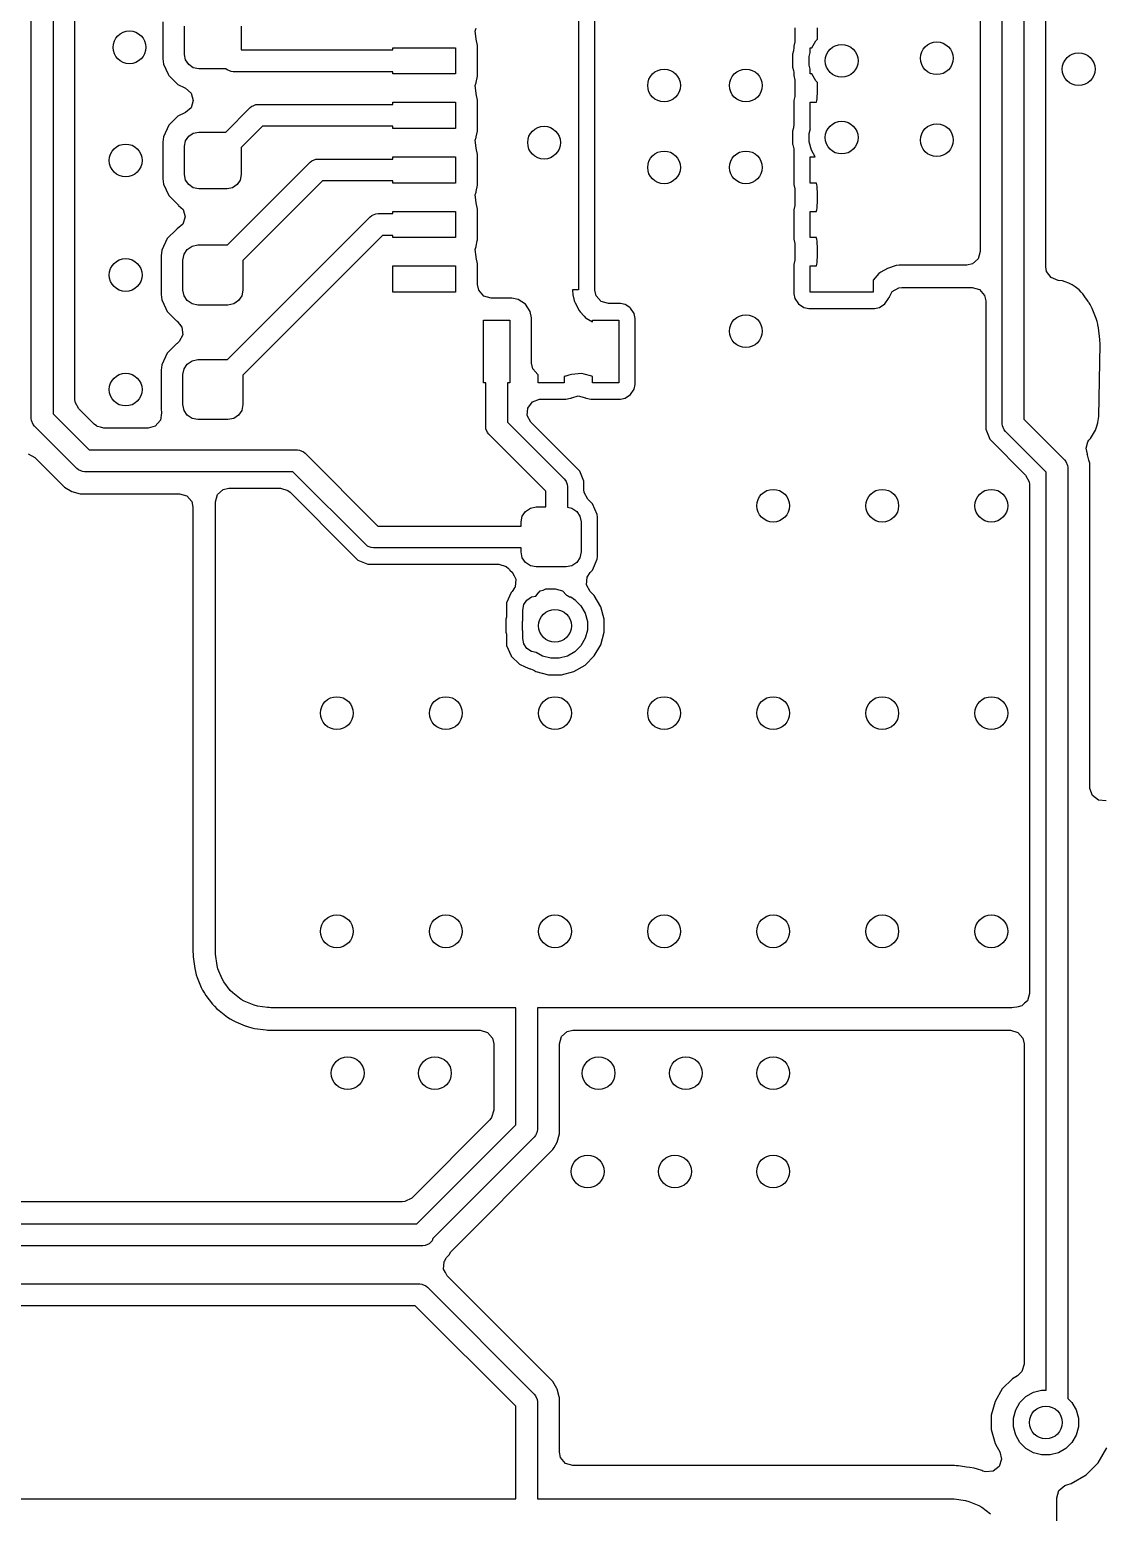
# Model space of a CAD drawing. Extents: x 2.65 to 6.49, y -4.64 to -1.62.
# Drawn here: x 3.196 to 3.583, y -3.3 to -2.765 of the extents above; entities that cross this region are included whole.
import ezdxf

# ---------------------------------------------------------------- set-up
doc = ezdxf.new("R2010")
doc.units = 0
doc.header["$MEASUREMENT"] = 0
doc.layers.add('BLACK', color=7, linetype='CONTINUOUS')

msp = doc.modelspace()

# ---------------------------------------------------------------- linework, layer by layer
at = {"layer": 'BLACK', "linetype": 'CONTINUOUS'}
for p, q in [((3.19685, -2.90551), (3.19685, -2.6974)), ((3.20472, -2.69903), (3.20472, -2.90388)), ((3.21262, -2.89859), (3.21262, -2.70821)), ((3.53931, -2.73806), (3.53931, -2.8453)), ((3.5472, -2.90744), (3.5472, -2.73962)), ((3.55508, -2.74137), (3.55508, -2.90581)), ((3.39429, -2.75287), (3.39429, -2.85917)), ((3.40022, -2.85921), (3.40022, -2.75283)), ((3.56297, -2.78949), (3.56297, -2.75408)), ((3.24427, -2.76249), (3.24427, -2.77578)), ((3.25217, -2.77425), (3.25217, -2.76402)), ((3.27264, -2.76402), (3.27264, -2.77256)), ((3.35705, -2.76579), (3.35735, -2.76479)), ((3.47244, -2.76458), (3.47244, -2.76873)), ((3.48053, -2.7687), (3.48053, -2.76458)), ((3.35735, -2.76852), (3.35705, -2.76579)), ((3.35742, -2.76869), (3.35735, -2.76852)), ((3.35787, -2.77099), (3.35742, -2.76869)), ((3.47235, -2.76968), (3.47205, -2.77119)), ((3.47244, -2.76873), (3.47235, -2.76968)), ((3.4785, -2.77177), (3.47992, -2.76931)), ((3.47992, -2.76931), (3.48053, -2.7687)), ((3.24427, -2.77578), (3.24452, -2.77767)), ((3.25255, -2.77621), (3.25217, -2.77425)), ((3.27264, -2.77256), (3.32734, -2.77256)), ((3.32734, -2.77256), (3.32734, -2.77177)), ((3.32734, -2.77177), (3.34998, -2.77177)), ((3.34998, -2.77177), (3.34998, -2.78122)), ((3.35787, -2.782), (3.35787, -2.77099)), ((3.35787, -2.77099), (3.35787, -2.77099)), ((3.47188, -2.77295), (3.47156, -2.77416)), ((3.47156, -2.77416), (3.47156, -2.77883)), ((3.47205, -2.77168), (3.47188, -2.77295)), ((3.47205, -2.77119), (3.47205, -2.77168)), ((3.47758, -2.77495), (3.47797, -2.77349)), ((3.47758, -2.77804), (3.47758, -2.77495)), ((3.47797, -2.77349), (3.47797, -2.77177)), ((3.47797, -2.77177), (3.4785, -2.77177)), ((3.24452, -2.77767), (3.24452, -2.77767)), ((3.24452, -2.77767), (3.2462, -2.78127)), ((3.2462, -2.78127), (3.24646, -2.78183)), ((3.25366, -2.77787), (3.25255, -2.77621)), ((3.25532, -2.77898), (3.25366, -2.77787)), ((3.25728, -2.77937), (3.25532, -2.77898)), ((3.26709, -2.77937), (3.25728, -2.77937)), ((3.26758, -2.77977), (3.26709, -2.77937)), ((3.269, -2.78036), (3.26758, -2.77977)), ((3.26976, -2.78043), (3.269, -2.78036)), ((3.32734, -2.78043), (3.26976, -2.78043)), ((3.32734, -2.78122), (3.32734, -2.78043)), ((3.34998, -2.78122), (3.32734, -2.78122)), ((3.47156, -2.77883), (3.47188, -2.78005)), ((3.47188, -2.78005), (3.472, -2.78067)), ((3.472, -2.78067), (3.47205, -2.78099)), ((3.47205, -2.78099), (3.47205, -2.7818)), ((3.47797, -2.7795), (3.47758, -2.77804)), ((3.47797, -2.78122), (3.47797, -2.7795)), ((3.4785, -2.78122), (3.47797, -2.78122)), ((3.47992, -2.78369), (3.4785, -2.78122)), ((3.24646, -2.78183), (3.24971, -2.78508)), ((3.24971, -2.78508), (3.25228, -2.78628)), ((3.25228, -2.78628), (3.25247, -2.78636)), ((3.25247, -2.78636), (3.25453, -2.78818)), ((3.35705, -2.78547), (3.35735, -2.78447)), ((3.35735, -2.78821), (3.35705, -2.78547)), ((3.35735, -2.78447), (3.35742, -2.7843)), ((3.35742, -2.7843), (3.35787, -2.782)), ((3.35787, -2.782), (3.35787, -2.782)), ((3.47205, -2.7818), (3.47238, -2.78346)), ((3.47238, -2.78346), (3.4724, -2.78362)), ((3.4724, -2.78362), (3.47239, -2.7837)), ((3.47239, -2.7837), (3.47244, -2.78426)), ((3.47244, -2.78426), (3.47244, -2.78841)), ((3.48053, -2.7843), (3.47992, -2.78369)), ((3.48053, -2.78841), (3.48053, -2.7843)), ((3.25529, -2.79083), (3.25449, -2.79346)), ((3.25453, -2.78818), (3.25529, -2.79083)), ((3.32734, -2.79224), (3.32734, -2.79146)), ((3.32734, -2.79146), (3.34998, -2.79146)), ((3.34998, -2.79146), (3.34998, -2.80091)), ((3.35742, -2.78838), (3.35735, -2.78821)), ((3.35787, -2.79068), (3.35742, -2.78838)), ((3.35787, -2.80168), (3.35787, -2.79068)), ((3.35787, -2.79068), (3.35787, -2.79068)), ((3.35787, -2.79068), (3.35787, -2.79068)), ((3.47235, -2.78937), (3.47205, -2.79087)), ((3.47205, -2.79087), (3.47205, -2.7994)), ((3.47244, -2.78841), (3.47235, -2.78937)), ((3.47797, -2.80091), (3.47797, -2.79146)), ((3.47797, -2.79146), (3.48018, -2.79146)), ((3.48018, -2.79146), (3.48028, -2.79094)), ((3.48028, -2.79094), (3.4804, -2.79016)), ((3.4804, -2.79016), (3.48049, -2.78921)), ((3.48049, -2.78921), (3.48053, -2.78841)), ((3.56297, -2.85084), (3.56297, -2.78949)), ((3.24971, -2.7965), (3.24646, -2.79974)), ((3.25247, -2.79521), (3.24971, -2.7965)), ((3.25449, -2.79346), (3.25247, -2.79521)), ((3.26707, -2.8022), (3.27588, -2.7934)), ((3.27588, -2.7934), (3.27647, -2.79291)), ((3.27647, -2.79291), (3.27696, -2.79271)), ((3.27696, -2.79271), (3.27789, -2.79232)), ((3.27789, -2.79232), (3.27866, -2.79224)), ((3.27866, -2.79224), (3.32734, -2.79224)), ((3.24646, -2.79974), (3.24452, -2.8039)), ((3.25366, -2.8037), (3.25532, -2.80259)), ((3.25532, -2.80259), (3.25728, -2.8022)), ((3.25728, -2.8022), (3.26707, -2.8022)), ((3.28029, -2.80012), (3.27264, -2.80777)), ((3.32734, -2.80012), (3.28029, -2.80012)), ((3.32734, -2.80091), (3.32734, -2.80012)), ((3.34998, -2.80091), (3.32734, -2.80091)), ((3.35742, -2.80399), (3.35784, -2.80184)), ((3.35784, -2.80184), (3.35787, -2.80168)), ((3.47188, -2.80066), (3.47156, -2.80188)), ((3.47156, -2.80188), (3.47156, -2.80188)), ((3.47156, -2.80188), (3.47156, -2.80655)), ((3.47205, -2.7994), (3.47188, -2.80066)), ((3.47758, -2.80267), (3.47805, -2.80091)), ((3.47758, -2.80575), (3.47758, -2.80267)), ((3.47805, -2.80091), (3.47797, -2.80091)), ((3.24452, -2.8039), (3.24427, -2.8058)), ((3.24427, -2.8058), (3.24427, -2.81908)), ((3.24452, -2.8039), (3.24452, -2.8039)), ((3.25217, -2.80732), (3.25255, -2.80536)), ((3.25217, -2.81756), (3.25217, -2.80732)), ((3.25255, -2.80536), (3.25366, -2.8037)), ((3.27264, -2.80777), (3.27264, -2.81756)), ((3.35705, -2.80516), (3.35735, -2.80416)), ((3.35735, -2.80789), (3.35705, -2.80516)), ((3.35735, -2.80416), (3.35742, -2.80399)), ((3.35742, -2.80806), (3.35735, -2.80789)), ((3.35787, -2.81036), (3.35742, -2.80806)), ((3.47156, -2.80655), (3.47163, -2.80683)), ((3.47163, -2.80683), (3.472, -2.80821)), ((3.47838, -2.80873), (3.47758, -2.80575)), ((3.26766, -2.84295), (3.29753, -2.81308)), ((3.29753, -2.81308), (3.29813, -2.81259)), ((3.29813, -2.81259), (3.29955, -2.812)), ((3.29955, -2.812), (3.30031, -2.81193)), ((3.30031, -2.81193), (3.32734, -2.81193)), ((3.32734, -2.81193), (3.32734, -2.81114)), ((3.32734, -2.81114), (3.34998, -2.81114)), ((3.34998, -2.81114), (3.34998, -2.82059)), ((3.35787, -2.82137), (3.35787, -2.81036)), ((3.35787, -2.81036), (3.35787, -2.81036)), ((3.472, -2.80821), (3.47207, -2.81032)), ((3.47207, -2.81043), (3.47205, -2.81056)), ((3.47205, -2.81056), (3.47205, -2.82117)), ((3.47207, -2.81032), (3.47207, -2.81032)), ((3.47207, -2.81032), (3.47207, -2.81033)), ((3.47207, -2.81033), (3.47207, -2.81043)), ((3.47797, -2.82059), (3.47797, -2.81114)), ((3.47797, -2.81114), (3.47977, -2.81114)), ((3.47977, -2.81114), (3.47838, -2.80873)), ((3.25255, -2.81952), (3.25217, -2.81756)), ((3.27264, -2.81756), (3.27225, -2.81952)), ((3.24427, -2.81908), (3.24452, -2.82098)), ((3.24452, -2.82098), (3.24452, -2.82098)), ((3.24452, -2.82098), (3.24646, -2.82514)), ((3.25366, -2.82118), (3.25255, -2.81952)), ((3.25532, -2.82229), (3.25366, -2.82118)), ((3.25728, -2.82268), (3.25532, -2.82229)), ((3.26752, -2.82268), (3.25728, -2.82268)), ((3.26948, -2.82229), (3.26752, -2.82268)), ((3.27114, -2.82118), (3.26948, -2.82229)), ((3.27225, -2.81952), (3.27114, -2.82118)), ((3.30195, -2.8198), (3.27323, -2.84852)), ((3.32734, -2.8198), (3.30195, -2.8198)), ((3.32734, -2.82059), (3.32734, -2.8198)), ((3.34998, -2.82059), (3.32734, -2.82059)), ((3.35705, -2.82484), (3.35735, -2.82384)), ((3.35735, -2.82384), (3.35742, -2.82367)), ((3.35742, -2.82367), (3.35787, -2.82137)), ((3.35787, -2.82137), (3.35787, -2.82137)), ((3.47205, -2.82117), (3.47235, -2.82268)), ((3.47235, -2.82268), (3.47244, -2.82363)), ((3.47244, -2.82363), (3.47244, -2.82778)), ((3.48021, -2.82059), (3.47797, -2.82059)), ((3.48023, -2.82085), (3.48021, -2.82059)), ((3.48028, -2.8211), (3.48023, -2.82085)), ((3.4804, -2.82189), (3.48028, -2.8211)), ((3.48049, -2.82284), (3.4804, -2.82189)), ((3.48053, -2.82363), (3.48049, -2.82284)), ((3.48053, -2.82778), (3.48053, -2.82363)), ((3.24646, -2.82514), (3.24971, -2.82838)), ((3.24971, -2.82838), (3.25005, -2.82863)), ((3.25005, -2.82863), (3.25, -2.82871)), ((3.25, -2.82871), (3.25161, -2.83012)), ((3.35735, -2.82758), (3.35705, -2.82484)), ((3.35742, -2.82775), (3.35735, -2.82758)), ((3.35787, -2.83005), (3.35742, -2.82775)), ((3.47235, -2.82874), (3.47205, -2.83024)), ((3.47244, -2.82778), (3.47235, -2.82874)), ((3.4804, -2.82953), (3.48049, -2.82858)), ((3.48049, -2.82858), (3.48053, -2.82778)), ((3.25236, -2.83277), (3.25157, -2.8354)), ((3.25161, -2.83012), (3.25236, -2.83277)), ((3.26766, -2.88429), (3.31918, -2.83277)), ((3.31918, -2.83277), (3.31978, -2.83228)), ((3.31978, -2.83228), (3.31996, -2.8322)), ((3.31996, -2.8322), (3.3212, -2.83169)), ((3.3212, -2.83169), (3.32197, -2.83161)), ((3.32197, -2.83161), (3.32734, -2.83161)), ((3.32734, -2.83161), (3.32734, -2.83083)), ((3.32734, -2.83083), (3.34998, -2.83083)), ((3.34998, -2.83083), (3.34998, -2.84028)), ((3.35787, -2.84105), (3.35787, -2.83005)), ((3.35787, -2.83005), (3.35787, -2.83005)), ((3.35787, -2.83005), (3.35787, -2.83005)), ((3.47205, -2.83024), (3.47205, -2.84086)), ((3.47797, -2.84028), (3.47797, -2.83083)), ((3.47797, -2.83083), (3.48021, -2.83083)), ((3.48021, -2.83083), (3.48023, -2.83057)), ((3.48023, -2.83057), (3.48028, -2.83031)), ((3.48028, -2.83031), (3.4804, -2.82953)), ((3.24924, -2.8373), (3.24592, -2.84062)), ((3.24954, -2.83716), (3.24924, -2.8373)), ((3.24924, -2.8373), (3.24924, -2.8373)), ((3.25157, -2.8354), (3.24954, -2.83716)), ((3.3236, -2.83949), (3.27323, -2.88986)), ((3.32734, -2.83949), (3.3236, -2.83949)), ((3.32734, -2.84028), (3.32734, -2.83949)), ((3.24394, -2.84487), (3.24368, -2.84681)), ((3.24592, -2.84062), (3.24394, -2.84487)), ((3.25199, -2.84629), (3.25316, -2.84454)), ((3.25316, -2.84454), (3.25492, -2.84336)), ((3.25492, -2.84336), (3.25699, -2.84295)), ((3.25699, -2.84295), (3.26766, -2.84295)), ((3.34998, -2.84028), (3.32734, -2.84028)), ((3.35705, -2.84453), (3.35735, -2.84353)), ((3.35735, -2.84726), (3.35705, -2.84453)), ((3.35735, -2.84353), (3.35742, -2.84336)), ((3.35742, -2.84336), (3.35781, -2.8414)), ((3.35781, -2.8414), (3.35787, -2.84105)), ((3.47205, -2.84086), (3.47235, -2.84237)), ((3.47235, -2.84237), (3.47244, -2.84332)), ((3.47244, -2.84332), (3.47244, -2.84747)), ((3.48021, -2.84028), (3.47797, -2.84028)), ((3.48023, -2.84053), (3.48021, -2.84028)), ((3.48028, -2.84079), (3.48023, -2.84053)), ((3.4804, -2.84157), (3.48028, -2.84079)), ((3.48049, -2.84253), (3.4804, -2.84157)), ((3.48053, -2.84332), (3.48049, -2.84253)), ((3.48053, -2.84747), (3.48053, -2.84332)), ((3.53931, -2.8453), (3.53854, -2.84793)), ((3.24368, -2.84681), (3.24368, -2.84681)), ((3.24368, -2.84681), (3.24368, -2.86075)), ((3.25157, -2.84837), (3.25199, -2.84629)), ((3.25157, -2.85919), (3.25157, -2.84837)), ((3.27323, -2.84852), (3.27323, -2.85919)), ((3.32734, -2.85996), (3.32734, -2.85051)), ((3.32734, -2.85051), (3.34998, -2.85051)), ((3.34998, -2.85051), (3.34998, -2.85996)), ((3.35742, -2.84743), (3.35735, -2.84726)), ((3.35787, -2.84973), (3.35742, -2.84743)), ((3.35787, -2.85724), (3.35787, -2.84973)), ((3.35787, -2.84973), (3.35787, -2.84973)), ((3.47235, -2.84842), (3.47205, -2.84993)), ((3.47205, -2.84993), (3.47205, -2.84993)), ((3.47205, -2.84993), (3.47205, -2.86054)), ((3.47244, -2.84747), (3.47235, -2.84842)), ((3.47797, -2.85996), (3.47797, -2.85051)), ((3.47797, -2.85051), (3.48021, -2.85051)), ((3.48021, -2.85051), (3.48023, -2.85025)), ((3.48023, -2.85025), (3.48028, -2.85)), ((3.48028, -2.85), (3.4804, -2.84921)), ((3.48028, -2.85), (3.48028, -2.85)), ((3.4804, -2.84921), (3.48049, -2.84826)), ((3.48049, -2.84826), (3.48053, -2.84747)), ((3.50894, -2.85036), (3.50587, -2.85137)), ((3.51006, -2.85023), (3.50894, -2.85036)), ((3.51099, -2.85018), (3.51006, -2.85023)), ((3.51006, -2.85023), (3.51006, -2.85023)), ((3.51006, -2.85023), (3.51006, -2.85023)), ((3.51006, -2.85023), (3.51006, -2.85023)), ((3.51006, -2.85023), (3.51006, -2.85023)), ((3.53443, -2.85018), (3.51099, -2.85018)), ((3.53646, -2.84974), (3.53443, -2.85018)), ((3.53854, -2.84793), (3.53646, -2.84974)), ((3.56326, -2.8525), (3.56297, -2.85084)), ((3.50265, -2.85327), (3.50061, -2.85566)), ((3.50061, -2.85566), (3.50061, -2.85996)), ((3.50348, -2.85273), (3.50265, -2.85327)), ((3.50587, -2.85137), (3.50348, -2.85273)), ((3.56489, -2.85472), (3.56326, -2.8525)), ((3.56746, -2.8557), (3.56489, -2.85472)), ((3.56902, -2.85583), (3.56746, -2.8557)), ((3.56994, -2.85619), (3.56902, -2.85583)), ((3.56902, -2.85583), (3.56902, -2.85583)), ((3.57123, -2.85677), (3.56994, -2.85619)), ((3.24368, -2.86075), (3.24394, -2.86269)), ((3.25199, -2.86126), (3.25157, -2.85919)), ((3.25316, -2.86302), (3.25199, -2.86126)), ((3.27282, -2.86126), (3.27164, -2.86302)), ((3.27323, -2.85919), (3.27282, -2.86126)), ((3.34998, -2.85996), (3.32734, -2.85996)), ((3.35832, -2.85927), (3.35787, -2.85724)), ((3.36012, -2.86135), (3.35832, -2.85927)), ((3.36276, -2.86213), (3.36012, -2.86135)), ((3.39429, -2.85917), (3.39213, -2.85917)), ((3.39213, -2.85917), (3.39213, -2.85921)), ((3.39213, -2.85921), (3.39231, -2.86093)), ((3.39231, -2.86093), (3.39275, -2.86296)), ((3.40066, -2.86124), (3.40022, -2.85921)), ((3.40246, -2.86332), (3.40066, -2.86124)), ((3.47205, -2.86054), (3.47205, -2.86054)), ((3.47205, -2.86054), (3.47205, -2.86054)), ((3.47205, -2.86054), (3.47239, -2.86227)), ((3.50061, -2.85996), (3.47797, -2.85996)), ((3.5064, -2.86184), (3.50748, -2.85976)), ((3.50748, -2.85976), (3.50987, -2.8584)), ((3.50987, -2.8584), (3.51099, -2.85827)), ((3.51099, -2.85827), (3.5364, -2.85827)), ((3.5364, -2.85827), (3.53904, -2.85904)), ((3.53904, -2.85904), (3.54084, -2.86112)), ((3.54084, -2.86112), (3.54128, -2.86315)), ((3.57244, -2.85733), (3.57123, -2.85677)), ((3.57351, -2.8581), (3.57244, -2.85733)), ((3.57244, -2.85733), (3.57244, -2.85733)), ((3.57244, -2.85733), (3.57244, -2.85733)), ((3.575, -2.85917), (3.57351, -2.8581)), ((3.5757, -2.85992), (3.575, -2.85917)), ((3.57626, -2.86058), (3.5757, -2.85992)), ((3.57707, -2.86167), (3.57626, -2.86058)), ((3.24394, -2.86269), (3.24394, -2.86269)), ((3.24394, -2.86269), (3.24544, -2.86591)), ((3.24544, -2.86591), (3.24592, -2.86694)), ((3.25492, -2.86419), (3.25316, -2.86302)), ((3.25699, -2.86461), (3.25492, -2.86419)), ((3.26781, -2.86461), (3.25699, -2.86461)), ((3.26989, -2.86419), (3.26781, -2.86461)), ((3.27164, -2.86302), (3.26989, -2.86419)), ((3.37027, -2.86213), (3.36276, -2.86213)), ((3.37257, -2.86258), (3.37027, -2.86213)), ((3.37027, -2.86213), (3.37027, -2.86213)), ((3.37518, -2.86433), (3.37257, -2.86258)), ((3.37257, -2.86258), (3.37257, -2.86258)), ((3.37692, -2.86694), (3.37518, -2.86433)), ((3.39275, -2.86296), (3.39285, -2.86336)), ((3.39285, -2.86336), (3.39285, -2.86336)), ((3.39285, -2.86336), (3.39309, -2.86382)), ((3.39309, -2.86382), (3.39454, -2.86654)), ((3.39454, -2.86654), (3.39498, -2.86705)), ((3.4051, -2.86409), (3.40246, -2.86332)), ((3.40944, -2.86409), (3.4051, -2.86409)), ((3.41117, -2.86444), (3.40944, -2.86409)), ((3.40944, -2.86409), (3.40944, -2.86409)), ((3.41282, -2.86554), (3.41117, -2.86444)), ((3.41117, -2.86444), (3.41117, -2.86444)), ((3.41313, -2.86575), (3.41282, -2.86554)), ((3.41444, -2.86771), (3.41313, -2.86575)), ((3.47239, -2.86227), (3.47239, -2.86227)), ((3.47239, -2.86227), (3.4737, -2.86423)), ((3.4737, -2.86423), (3.4737, -2.86423)), ((3.4737, -2.86423), (3.47566, -2.86554)), ((3.47566, -2.86554), (3.47566, -2.86554)), ((3.47566, -2.86554), (3.47566, -2.86554)), ((3.47566, -2.86554), (3.47739, -2.86589)), ((3.47739, -2.86589), (3.47739, -2.86589)), ((3.47739, -2.86589), (3.50119, -2.86589)), ((3.50119, -2.86589), (3.50292, -2.86554)), ((3.50292, -2.86554), (3.50488, -2.86423)), ((3.50292, -2.86554), (3.50292, -2.86554)), ((3.50292, -2.86554), (3.50292, -2.86554)), ((3.50488, -2.86423), (3.50619, -2.86227)), ((3.50619, -2.86227), (3.50621, -2.8622)), ((3.50621, -2.8622), (3.50628, -2.86205)), ((3.50628, -2.86205), (3.50638, -2.86183)), ((3.50638, -2.86183), (3.5064, -2.86184)), ((3.54128, -2.86315), (3.54128, -2.9094)), ((3.57801, -2.86292), (3.57707, -2.86167)), ((3.57802, -2.86292), (3.57801, -2.86292)), ((3.5783, -2.86336), (3.57802, -2.86292)), ((3.57802, -2.86292), (3.57802, -2.86292)), ((3.57842, -2.86355), (3.5783, -2.86336)), ((3.5786, -2.86382), (3.57842, -2.86355)), ((3.57893, -2.8644), (3.5786, -2.86382)), ((3.5786, -2.86382), (3.5786, -2.86382)), ((3.57923, -2.86494), (3.57893, -2.8644)), ((3.57935, -2.86519), (3.57923, -2.86494)), ((3.57942, -2.86533), (3.57935, -2.86519)), ((3.57954, -2.86558), (3.57942, -2.86533)), ((3.57969, -2.86591), (3.57954, -2.86558)), ((3.58114, -2.86952), (3.57969, -2.86591)), ((3.24592, -2.86694), (3.24924, -2.87026)), ((3.24924, -2.87026), (3.24924, -2.87026)), ((3.24924, -2.87026), (3.24951, -2.87045)), ((3.24951, -2.87045), (3.25122, -2.8726)), ((3.36004, -2.89266), (3.36004, -2.87002)), ((3.36004, -2.87002), (3.36949, -2.87002)), ((3.36949, -2.87002), (3.36949, -2.89266)), ((3.37738, -2.86924), (3.37692, -2.86694)), ((3.37692, -2.86694), (3.37692, -2.86694)), ((3.37738, -2.88561), (3.37738, -2.86924)), ((3.37738, -2.86924), (3.37738, -2.86924)), ((3.39498, -2.86705), (3.39634, -2.86862)), ((3.39634, -2.86862), (3.39689, -2.86917)), ((3.39689, -2.86917), (3.39704, -2.86932)), ((3.39704, -2.86932), (3.39704, -2.86932)), ((3.39704, -2.86932), (3.39704, -2.86932)), ((3.39704, -2.86932), (3.39941, -2.87065)), ((3.39941, -2.87065), (3.39941, -2.87002)), ((3.39941, -2.87002), (3.40886, -2.87002)), ((3.40886, -2.87002), (3.40886, -2.89266)), ((3.41478, -2.86944), (3.41444, -2.86771)), ((3.41444, -2.86771), (3.41444, -2.86771)), ((3.41444, -2.86771), (3.41444, -2.86771)), ((3.41478, -2.89324), (3.41478, -2.86944)), ((3.58147, -2.87054), (3.58114, -2.86952)), ((3.5816, -2.87108), (3.58147, -2.87054)), ((3.58172, -2.87155), (3.5816, -2.87108)), ((3.58178, -2.87179), (3.58172, -2.87155)), ((3.58198, -2.87284), (3.58178, -2.87179)), ((3.25151, -2.87533), (3.25027, -2.87779)), ((3.25122, -2.8726), (3.25151, -2.87533)), ((3.58246, -2.87704), (3.58198, -2.87284)), ((3.58251, -2.87757), (3.58246, -2.87704)), ((3.58254, -2.87821), (3.58251, -2.87757)), ((3.24592, -2.88195), (3.24394, -2.88621)), ((3.24924, -2.87864), (3.24592, -2.88195)), ((3.24951, -2.87845), (3.24924, -2.87864)), ((3.25027, -2.87779), (3.24951, -2.87845)), ((3.5821, -2.9048), (3.58255, -2.87875)), ((3.58255, -2.87875), (3.58254, -2.87821)), ((3.24394, -2.88621), (3.24368, -2.88815)), ((3.24368, -2.88815), (3.24368, -2.88815)), ((3.24368, -2.88815), (3.24368, -2.90209)), ((3.25157, -2.8897), (3.25199, -2.88763)), ((3.25199, -2.88763), (3.25316, -2.88588)), ((3.25316, -2.88588), (3.25492, -2.8847)), ((3.25492, -2.8847), (3.25699, -2.88429)), ((3.25699, -2.88429), (3.26766, -2.88429)), ((3.37782, -2.88764), (3.37738, -2.88561)), ((3.37962, -2.88972), (3.37782, -2.88764)), ((3.25157, -2.90053), (3.25157, -2.8897)), ((3.27323, -2.88986), (3.27323, -2.90053)), ((3.36083, -2.89266), (3.36004, -2.89266)), ((3.36083, -2.90846), (3.36083, -2.89266)), ((3.36949, -2.89266), (3.3687, -2.89266)), ((3.3687, -2.89266), (3.3687, -2.90683)), ((3.37972, -2.88975), (3.37962, -2.88972)), ((3.37972, -2.89266), (3.37972, -2.88975)), ((3.38917, -2.89266), (3.37972, -2.89266)), ((3.38967, -2.89029), (3.38917, -2.89037)), ((3.38917, -2.89037), (3.38917, -2.89266)), ((3.3897, -2.89028), (3.38967, -2.89029)), ((3.38976, -2.89027), (3.3897, -2.89028)), ((3.39081, -2.88994), (3.38976, -2.89027)), ((3.39179, -2.88963), (3.39081, -2.88994)), ((3.39538, -2.88935), (3.39179, -2.88963)), ((3.39634, -2.88955), (3.39538, -2.88935)), ((3.39914, -2.89032), (3.39634, -2.88955)), ((3.39941, -2.89035), (3.39914, -2.89032)), ((3.39941, -2.89266), (3.39941, -2.89035)), ((3.40886, -2.89266), (3.39941, -2.89266)), ((3.41444, -2.89497), (3.41478, -2.89324)), ((3.21273, -2.89963), (3.21262, -2.89859)), ((3.37769, -2.89956), (3.38027, -2.8986)), ((3.38027, -2.8986), (3.38062, -2.89858)), ((3.38062, -2.89858), (3.38976, -2.89858)), ((3.38976, -2.89858), (3.39148, -2.89824)), ((3.39148, -2.89824), (3.39148, -2.89824)), ((3.39148, -2.89824), (3.39149, -2.89824)), ((3.39149, -2.89824), (3.39158, -2.89818)), ((3.39158, -2.89818), (3.39182, -2.8981)), ((3.39182, -2.8981), (3.39193, -2.89805)), ((3.39193, -2.89807), (3.3942, -2.89735)), ((3.39193, -2.89805), (3.39193, -2.89807)), ((3.3942, -2.89735), (3.39686, -2.89808)), ((3.39686, -2.89808), (3.397, -2.89817)), ((3.397, -2.89817), (3.3971, -2.89824)), ((3.3971, -2.89824), (3.3971, -2.89824)), ((3.3971, -2.89824), (3.3971, -2.89824)), ((3.3971, -2.89824), (3.39883, -2.89858)), ((3.39883, -2.89858), (3.39883, -2.89858)), ((3.39883, -2.89858), (3.40944, -2.89858)), ((3.40944, -2.89858), (3.41117, -2.89824)), ((3.41117, -2.89824), (3.41313, -2.89693)), ((3.41117, -2.89824), (3.41117, -2.89824)), ((3.41117, -2.89824), (3.41117, -2.89824)), ((3.41313, -2.89693), (3.41444, -2.89497)), ((3.41444, -2.89497), (3.41444, -2.89497)), ((3.20472, -2.90388), (3.21774, -2.9169)), ((3.21405, -2.90204), (3.21273, -2.89963)), ((3.21958, -2.90757), (3.21405, -2.90204)), ((3.24386, -2.90348), (3.24344, -2.9062)), ((3.24368, -2.90209), (3.24386, -2.90348)), ((3.25199, -2.9026), (3.25157, -2.90053)), ((3.25316, -2.90436), (3.25199, -2.9026)), ((3.27282, -2.9026), (3.27164, -2.90436)), ((3.27323, -2.90053), (3.27282, -2.9026)), ((3.37584, -2.9045), (3.37604, -2.90176)), ((3.37604, -2.90176), (3.37769, -2.89956)), ((3.19693, -2.90628), (3.19685, -2.90551)), ((3.19751, -2.9077), (3.19693, -2.90628)), ((3.198, -2.9083), (3.19751, -2.9077)), ((3.21332, -2.92362), (3.198, -2.9083)), ((3.22039, -2.90823), (3.21958, -2.90757)), ((3.22049, -2.90826), (3.22039, -2.90823)), ((3.22069, -2.9084), (3.22049, -2.90826)), ((3.22187, -2.90866), (3.22069, -2.9084)), ((3.22303, -2.909), (3.22187, -2.90866)), ((3.23902, -2.909), (3.22303, -2.909)), ((3.24161, -2.90826), (3.23902, -2.909)), ((3.24344, -2.9062), (3.24161, -2.90826)), ((3.25492, -2.90553), (3.25316, -2.90436)), ((3.25699, -2.90594), (3.25492, -2.90553)), ((3.26781, -2.90594), (3.25699, -2.90594)), ((3.26989, -2.90553), (3.26781, -2.90594)), ((3.27164, -2.90436), (3.26989, -2.90553)), ((3.3609, -2.90923), (3.36083, -2.90846)), ((3.36149, -2.91065), (3.3609, -2.90923)), ((3.3687, -2.90683), (3.3892, -2.92733)), ((3.37716, -2.90692), (3.37584, -2.9045)), ((3.392, -2.92176), (3.37716, -2.90692)), ((3.54128, -2.9094), (3.54278, -2.91303)), ((3.54728, -2.90821), (3.5472, -2.90744)), ((3.54787, -2.90963), (3.54728, -2.90821)), ((3.54836, -2.91023), (3.54787, -2.90963)), ((3.55508, -2.90581), (3.56975, -2.92049)), ((3.58092, -2.9097), (3.58124, -2.90866)), ((3.58124, -2.90866), (3.58174, -2.90708)), ((3.58174, -2.90708), (3.58175, -2.90698)), ((3.58174, -2.90708), (3.58174, -2.90708)), ((3.58175, -2.90698), (3.5821, -2.9048)), ((3.36198, -2.91125), (3.36149, -2.91065)), ((3.38248, -2.93175), (3.36198, -2.91125)), ((3.54278, -2.91303), (3.55568, -2.92593)), ((3.56303, -2.9249), (3.54836, -2.91023)), ((3.57747, -2.91624), (3.57813, -2.91401)), ((3.57813, -2.91401), (3.57848, -2.91341)), ((3.57848, -2.91341), (3.5791, -2.91281)), ((3.5791, -2.91281), (3.58092, -2.9097)), ((3.19567, -2.91824), (3.19809, -2.91955)), ((3.19809, -2.91955), (3.19811, -2.91957)), ((3.19811, -2.91957), (3.20884, -2.9303)), ((3.21774, -2.9169), (3.29288, -2.9169)), ((3.29288, -2.9169), (3.29365, -2.91697)), ((3.29365, -2.91697), (3.29507, -2.91756)), ((3.29507, -2.91756), (3.29566, -2.91805)), ((3.29566, -2.91805), (3.32195, -2.94433)), ((3.57798, -2.91836), (3.57747, -2.91624)), ((3.57787, -2.91841), (3.57798, -2.91836)), ((3.57799, -2.9187), (3.57787, -2.91841)), ((3.5785, -2.9206), (3.57799, -2.9187)), ((3.57799, -2.9187), (3.57799, -2.9187)), ((3.21392, -2.92411), (3.21332, -2.92362)), ((3.21534, -2.92469), (3.21392, -2.92411)), ((3.21611, -2.92477), (3.21534, -2.92469)), ((3.29125, -2.92477), (3.21611, -2.92477)), ((3.31753, -2.95105), (3.29125, -2.92477)), ((3.39478, -2.92453), (3.392, -2.92176)), ((3.39628, -2.92816), (3.39478, -2.92453)), ((3.56303, -3.25601), (3.56303, -2.9249)), ((3.56975, -2.92049), (3.57024, -2.92108)), ((3.57024, -2.92108), (3.57083, -2.9225)), ((3.57083, -2.9225), (3.57091, -2.92327)), ((3.57091, -2.92327), (3.57091, -3.25907)), ((3.5788, -2.92171), (3.5785, -2.9206)), ((3.5788, -3.03867), (3.5788, -2.92171)), ((3.20884, -2.9303), (3.21154, -2.93186)), ((3.26614, -2.93114), (3.26817, -2.93069)), ((3.26817, -2.93069), (3.28677, -2.93069)), ((3.28677, -2.93069), (3.28941, -2.93147)), ((3.3892, -2.92733), (3.38969, -2.92793)), ((3.38969, -2.92793), (3.38984, -2.92829)), ((3.38984, -2.92829), (3.39028, -2.92935)), ((3.39028, -2.92935), (3.39035, -2.93012)), ((3.39035, -2.93012), (3.39035, -2.93754)), ((3.39628, -2.93121), (3.39628, -2.92816)), ((3.39628, -2.92816), (3.39628, -2.92816)), ((3.55568, -2.92593), (3.55699, -2.92834)), ((3.55699, -2.92834), (3.55711, -2.92938)), ((3.55711, -2.92938), (3.55711, -3.11299)), ((3.21154, -2.93186), (3.21455, -2.93266)), ((3.21455, -2.93266), (3.21767, -2.93266)), ((3.21767, -2.93266), (3.25032, -2.93266)), ((3.25032, -2.93266), (3.25296, -2.93344)), ((3.25296, -2.93344), (3.25476, -2.93552)), ((3.25476, -2.93552), (3.2552, -2.93755)), ((3.26329, -2.93558), (3.26407, -2.93294)), ((3.26329, -3.09811), (3.26329, -2.93558)), ((3.26407, -2.93294), (3.26614, -2.93114)), ((3.28941, -2.93147), (3.29022, -2.93212)), ((3.29022, -2.93212), (3.31195, -2.95385)), ((3.38248, -2.93744), (3.38248, -2.93175)), ((3.39639, -2.93225), (3.39628, -2.93121)), ((3.39771, -2.93467), (3.39639, -2.93225)), ((3.39938, -2.93634), (3.39771, -2.93467)), ((3.40109, -2.94021), (3.39938, -2.93634)), ((3.39938, -2.93634), (3.39938, -2.93634)), ((3.39938, -2.93634), (3.39938, -2.93634)), ((3.2552, -2.93755), (3.2552, -3.09811)), ((3.37362, -2.94285), (3.37403, -2.94078)), ((3.37403, -2.94078), (3.37521, -2.93903)), ((3.37521, -2.93903), (3.37696, -2.93785)), ((3.37696, -2.93785), (3.37904, -2.93744)), ((3.37904, -2.93744), (3.38248, -2.93744)), ((3.39035, -2.93754), (3.39193, -2.93785)), ((3.39193, -2.93785), (3.39369, -2.93903)), ((3.39369, -2.93903), (3.39486, -2.94078)), ((3.39486, -2.94078), (3.39528, -2.94285)), ((3.4012, -2.94116), (3.40109, -2.94021)), ((3.40109, -2.94021), (3.40109, -2.94021)), ((3.4012, -2.95537), (3.4012, -2.94116)), ((3.32195, -2.94433), (3.37362, -2.94433)), ((3.37362, -2.94433), (3.37362, -2.94285)), ((3.39528, -2.94285), (3.39528, -2.95368)), ((3.31813, -2.95154), (3.31753, -2.95105)), ((3.31841, -2.95166), (3.31813, -2.95154)), ((3.31955, -2.95213), (3.31841, -2.95166)), ((3.32031, -2.9522), (3.31955, -2.95213)), ((3.37362, -2.9522), (3.32031, -2.9522)), ((3.37362, -2.95368), (3.37362, -2.9522)), ((3.31195, -2.95385), (3.31473, -2.95663)), ((3.31473, -2.95663), (3.31835, -2.95813)), ((3.37403, -2.95575), (3.37362, -2.95368)), ((3.37521, -2.95751), (3.37403, -2.95575)), ((3.37696, -2.95868), (3.37521, -2.95751)), ((3.39369, -2.95751), (3.39193, -2.95868)), ((3.39486, -2.95575), (3.39369, -2.95751)), ((3.39528, -2.95368), (3.39486, -2.95575)), ((3.39938, -2.9602), (3.40109, -2.95632)), ((3.40109, -2.95632), (3.4012, -2.95537)), ((3.31835, -2.95813), (3.36553, -2.95813)), ((3.36553, -2.95813), (3.36817, -2.9589)), ((3.36817, -2.9589), (3.3691, -2.95968)), ((3.3691, -2.95968), (3.36946, -2.96007)), ((3.36946, -2.96007), (3.36952, -2.9602)), ((3.36952, -2.9602), (3.37045, -2.96113)), ((3.37045, -2.96113), (3.3705, -2.96119)), ((3.3705, -2.96119), (3.37108, -2.96235)), ((3.37108, -2.96235), (3.37171, -2.96348)), ((3.37904, -2.95909), (3.37696, -2.95868)), ((3.38986, -2.95909), (3.37904, -2.95909)), ((3.39193, -2.95868), (3.38986, -2.95909)), ((3.39722, -2.96553), (3.39742, -2.96279)), ((3.39742, -2.96279), (3.39854, -2.96104)), ((3.39854, -2.96104), (3.39938, -2.9602)), ((3.37006, -2.9683), (3.36839, -2.97207)), ((3.37039, -2.96797), (3.37006, -2.9683)), ((3.37125, -2.96663), (3.37039, -2.96797)), ((3.37145, -2.96638), (3.37125, -2.96663)), ((3.37146, -2.96631), (3.37145, -2.96638)), ((3.37151, -2.96623), (3.37146, -2.96631)), ((3.3716, -2.96493), (3.37151, -2.96623)), ((3.37174, -2.96365), (3.3716, -2.96493)), ((3.37171, -2.96348), (3.3717, -2.96357)), ((3.3717, -2.96357), (3.37174, -2.96365)), ((3.37939, -2.96904), (3.37998, -2.96815)), ((3.37998, -2.96815), (3.38028, -2.96801)), ((3.38028, -2.96801), (3.3805, -2.96776)), ((3.3805, -2.96776), (3.38152, -2.96746)), ((3.38152, -2.96746), (3.38249, -2.96703)), ((3.38249, -2.96703), (3.38313, -2.96699)), ((3.38313, -2.96699), (3.38314, -2.96699)), ((3.38314, -2.96699), (3.38314, -2.96699)), ((3.38314, -2.96699), (3.38314, -2.96699)), ((3.38314, -2.96699), (3.3859, -2.96699)), ((3.3859, -2.96699), (3.38854, -2.96776)), ((3.38854, -2.96776), (3.38998, -2.9693)), ((3.39854, -2.96794), (3.39722, -2.96553)), ((3.40002, -2.96942), (3.39854, -2.96794)), ((3.36839, -2.97207), (3.36829, -2.973)), ((3.36829, -2.973), (3.36829, -2.97725)), ((3.36839, -2.97207), (3.36839, -2.97207)), ((3.36839, -2.97207), (3.36839, -2.97207)), ((3.37421, -2.97465), (3.3746, -2.97269)), ((3.3746, -2.97269), (3.37571, -2.97103)), ((3.37571, -2.97103), (3.37737, -2.96992)), ((3.37737, -2.96992), (3.3789, -2.96961)), ((3.3789, -2.96961), (3.37939, -2.96904)), ((3.38998, -2.9693), (3.39035, -2.9694)), ((3.39035, -2.9694), (3.39109, -2.96983)), ((3.39109, -2.96983), (3.39153, -2.96992)), ((3.39153, -2.96992), (3.39319, -2.97103)), ((3.39319, -2.97103), (3.39336, -2.97129)), ((3.39336, -2.97129), (3.3952, -2.97312)), ((3.3952, -2.97312), (3.39674, -2.9758)), ((3.40235, -2.97347), (3.40002, -2.96942)), ((3.40356, -2.97798), (3.40235, -2.97347)), ((3.36829, -2.97725), (3.36809, -2.97798)), ((3.36809, -2.97798), (3.36809, -2.98265)), ((3.37412, -2.97877), (3.37421, -2.97842)), ((3.37412, -2.98186), (3.37412, -2.97877)), ((3.37421, -2.97842), (3.37421, -2.97465)), ((3.39674, -2.9758), (3.39754, -2.97877)), ((3.39754, -2.97877), (3.39754, -2.98186)), ((3.40356, -2.98265), (3.40356, -2.97798)), ((3.36809, -2.98265), (3.36829, -2.98338)), ((3.36829, -2.98338), (3.36829, -2.98653)), ((3.37421, -2.98221), (3.37412, -2.98186)), ((3.37421, -2.98488), (3.37421, -2.98221)), ((3.39754, -2.98186), (3.39674, -2.98483)), ((3.40235, -2.98716), (3.40356, -2.98265)), ((3.36829, -2.98653), (3.36839, -2.98745)), ((3.36839, -2.98745), (3.36839, -2.98745)), ((3.36839, -2.98745), (3.37005, -2.99121)), ((3.3746, -2.98684), (3.37421, -2.98488)), ((3.37571, -2.9885), (3.3746, -2.98684)), ((3.37737, -2.98961), (3.37571, -2.9885)), ((3.3791, -2.98995), (3.37737, -2.98961)), ((3.39302, -2.98969), (3.39035, -2.99123)), ((3.3952, -2.98751), (3.39302, -2.98969)), ((3.39674, -2.98483), (3.3952, -2.98751)), ((3.40002, -2.99121), (3.40235, -2.98716)), ((3.37005, -2.99121), (3.37006, -2.99123)), ((3.37006, -2.99123), (3.37298, -2.99415)), ((3.37298, -2.99415), (3.37509, -2.99508)), ((3.37509, -2.99508), (3.37676, -2.99582)), ((3.38131, -2.99123), (3.3791, -2.98995)), ((3.38429, -2.99202), (3.38131, -2.99123)), ((3.38737, -2.99202), (3.38429, -2.99202)), ((3.39035, -2.99123), (3.38737, -2.99202)), ((3.39267, -2.99684), (3.39672, -2.99451)), ((3.39672, -2.99451), (3.40002, -2.99121)), ((3.37676, -2.99582), (3.37699, -2.99588)), ((3.37699, -2.99588), (3.37815, -2.99637)), ((3.37815, -2.99637), (3.37898, -2.99684)), ((3.37898, -2.99684), (3.38349, -2.99805)), ((3.38349, -2.99805), (3.38349, -2.99805)), ((3.38349, -2.99805), (3.38816, -2.99805)), ((3.38816, -2.99805), (3.39267, -2.99684)), ((3.38816, -2.99805), (3.38816, -2.99805)), ((3.57881, -3.03902), (3.5788, -3.03867)), ((3.57977, -3.0416), (3.57881, -3.03902)), ((3.58197, -3.04324), (3.57977, -3.0416)), ((3.58472, -3.04344), (3.58197, -3.04324)), ((3.2552, -3.09811), (3.25522, -3.09864)), ((3.25522, -3.09864), (3.25526, -3.09928)), ((3.25526, -3.09928), (3.25531, -3.0998)), ((3.25531, -3.0998), (3.25586, -3.10394)), ((3.26333, -3.09875), (3.26329, -3.09811)), ((3.26388, -3.10289), (3.26333, -3.09875)), ((3.25586, -3.10394), (3.25606, -3.10498)), ((3.25606, -3.10498), (3.25639, -3.10621)), ((3.25639, -3.10621), (3.25639, -3.10621)), ((3.25639, -3.10621), (3.25673, -3.10722)), ((3.25673, -3.10722), (3.25821, -3.11078)), ((3.26421, -3.10412), (3.26388, -3.10289)), ((3.26568, -3.10768), (3.26421, -3.10412)), ((3.25821, -3.11078), (3.25821, -3.11078)), ((3.25821, -3.11078), (3.25867, -3.11172)), ((3.25867, -3.11172), (3.25868, -3.11173)), ((3.25868, -3.11173), (3.25931, -3.11283)), ((3.25931, -3.11283), (3.25931, -3.11283)), ((3.25931, -3.11283), (3.25931, -3.11283)), ((3.25931, -3.11283), (3.2599, -3.11371)), ((3.26632, -3.10878), (3.26568, -3.10768)), ((3.26866, -3.11184), (3.26632, -3.10878)), ((3.26957, -3.11274), (3.26866, -3.11184)), ((3.27262, -3.11509), (3.26957, -3.11274)), ((3.2599, -3.11371), (3.26225, -3.11677)), ((3.26225, -3.11677), (3.26225, -3.11677)), ((3.26225, -3.11677), (3.26225, -3.11677)), ((3.26225, -3.11677), (3.26225, -3.11677)), ((3.26225, -3.11677), (3.26275, -3.11734)), ((3.26275, -3.11734), (3.26294, -3.11756)), ((3.26294, -3.11756), (3.26384, -3.11846)), ((3.27373, -3.11572), (3.27262, -3.11509)), ((3.27729, -3.1172), (3.27373, -3.11572)), ((3.27852, -3.11753), (3.27729, -3.1172)), ((3.28215, -3.11801), (3.27852, -3.11753)), ((3.28266, -3.11807), (3.28215, -3.11801)), ((3.2833, -3.11812), (3.28266, -3.11807)), ((3.37165, -3.11812), (3.2833, -3.11812)), ((3.37165, -3.16038), (3.37165, -3.11812)), ((3.55064, -3.11812), (3.37953, -3.11812)), ((3.37953, -3.11812), (3.37953, -3.16201)), ((3.5514, -3.11806), (3.55064, -3.11812)), ((3.55252, -3.11788), (3.5514, -3.11806)), ((3.55298, -3.11781), (3.55252, -3.11788)), ((3.55425, -3.11743), (3.55298, -3.11781)), ((3.55427, -3.11741), (3.55425, -3.11743)), ((3.55431, -3.1174), (3.55427, -3.11741)), ((3.55532, -3.11651), (3.55431, -3.1174)), ((3.55633, -3.11563), (3.55532, -3.11651)), ((3.55634, -3.11559), (3.55633, -3.11563)), ((3.55636, -3.11557), (3.55634, -3.11559)), ((3.55673, -3.11428), (3.55636, -3.11557)), ((3.55711, -3.11299), (3.55673, -3.11428)), ((3.26384, -3.11846), (3.26464, -3.11916)), ((3.26464, -3.11916), (3.2677, -3.12151)), ((3.2677, -3.12151), (3.26858, -3.12209)), ((3.26858, -3.12209), (3.26968, -3.12273)), ((3.26968, -3.12273), (3.26968, -3.12273)), ((3.26968, -3.12273), (3.26968, -3.12273)), ((3.26968, -3.12273), (3.27063, -3.1232)), ((3.27063, -3.1232), (3.27063, -3.1232)), ((3.27063, -3.1232), (3.27409, -3.12463)), ((3.27409, -3.12463), (3.27419, -3.12467)), ((3.27419, -3.12467), (3.27519, -3.12501)), ((3.27519, -3.12501), (3.27642, -3.12534)), ((3.27642, -3.12534), (3.27746, -3.12555)), ((3.27746, -3.12555), (3.2816, -3.1261)), ((3.2816, -3.1261), (3.28213, -3.12615)), ((3.28213, -3.12615), (3.28277, -3.12619)), ((3.28277, -3.12619), (3.2833, -3.12621)), ((3.2833, -3.12621), (3.35888, -3.12621)), ((3.35888, -3.12621), (3.36152, -3.12698)), ((3.36152, -3.12698), (3.36332, -3.12906)), ((3.38742, -3.13109), (3.3882, -3.12845)), ((3.3882, -3.12845), (3.39028, -3.12665)), ((3.39028, -3.12665), (3.3923, -3.12621)), ((3.3923, -3.12621), (3.55026, -3.12621)), ((3.55026, -3.12621), (3.5529, -3.12698)), ((3.5529, -3.12698), (3.5547, -3.12906)), ((3.36332, -3.12906), (3.36376, -3.13109)), ((3.36376, -3.13109), (3.36376, -3.15509)), ((3.38742, -3.16357), (3.38742, -3.13109)), ((3.5547, -3.12906), (3.55514, -3.13109)), ((3.55514, -3.13109), (3.55514, -3.24668)), ((3.36376, -3.15509), (3.36298, -3.15772)), ((3.36233, -3.15854), (3.33413, -3.18674)), ((3.33597, -3.19606), (3.37165, -3.16038)), ((3.36298, -3.15772), (3.36233, -3.15854)), ((3.37837, -3.16479), (3.3418, -3.20136)), ((3.37886, -3.1642), (3.37837, -3.16479)), ((3.37908, -3.16368), (3.37886, -3.1642)), ((3.37945, -3.16278), (3.37908, -3.16368)), ((3.37953, -3.16201), (3.37945, -3.16278)), ((3.38661, -3.16657), (3.38742, -3.16357)), ((3.34892, -3.20541), (3.38506, -3.16927)), ((3.38506, -3.16927), (3.38552, -3.16847)), ((3.38552, -3.16847), (3.38661, -3.16657)), ((3.33413, -3.18674), (3.33171, -3.18806)), ((3.21927, -3.18817), (3.1638, -3.18817)), ((3.23502, -3.18817), (3.21927, -3.18817)), ((3.33068, -3.18817), (3.23502, -3.18817)), ((3.33171, -3.18806), (3.33068, -3.18817)), ((3.16535, -3.19606), (3.21772, -3.19606)), ((3.21772, -3.19606), (3.23346, -3.19606)), ((3.23346, -3.19606), (3.33597, -3.19606)), ((3.33896, -3.20386), (3.33819, -3.20394)), ((3.34038, -3.20327), (3.33896, -3.20386)), ((3.34146, -3.20219), (3.34038, -3.20327)), ((3.3418, -3.20136), (3.34146, -3.20219)), ((3.21772, -3.20394), (3.16699, -3.20394)), ((3.23346, -3.20394), (3.21772, -3.20394)), ((3.33819, -3.20394), (3.23346, -3.20394)), ((3.34592, -3.20955), (3.34654, -3.20844)), ((3.34654, -3.20844), (3.34673, -3.20819)), ((3.34673, -3.20819), (3.34766, -3.20726)), ((3.34766, -3.20726), (3.3483, -3.20614)), ((3.3483, -3.20614), (3.3485, -3.20589)), ((3.3485, -3.20589), (3.34862, -3.2058)), ((3.34862, -3.2058), (3.34892, -3.20541)), ((3.34562, -3.21239), (3.34574, -3.21105)), ((3.34564, -3.21242), (3.34562, -3.21239)), ((3.34564, -3.21245), (3.34564, -3.21242)), ((3.34628, -3.21364), (3.34564, -3.21245)), ((3.34574, -3.21105), (3.34583, -3.20971)), ((3.34583, -3.20971), (3.34585, -3.20967)), ((3.34585, -3.20965), (3.34592, -3.20955)), ((3.34585, -3.20967), (3.34585, -3.20965)), ((3.34691, -3.21483), (3.34628, -3.21364)), ((3.16732, -3.21772), (3.21772, -3.21772)), ((3.21772, -3.21772), (3.23346, -3.21772)), ((3.23346, -3.21772), (3.33701, -3.21772)), ((3.33701, -3.21772), (3.33778, -3.21779)), ((3.33778, -3.21779), (3.3392, -3.21838)), ((3.3392, -3.21838), (3.33979, -3.21887)), ((3.33979, -3.21887), (3.37837, -3.25745)), ((3.34694, -3.21484), (3.34691, -3.21483)), ((3.34695, -3.21487), (3.34694, -3.21484)), ((3.38285, -3.25077), (3.34695, -3.21487)), ((3.21772, -3.22559), (3.16895, -3.22559)), ((3.23346, -3.22559), (3.21772, -3.22559)), ((3.33538, -3.22559), (3.23346, -3.22559)), ((3.37165, -3.26187), (3.33538, -3.22559)), ((3.38506, -3.25297), (3.38285, -3.25077)), ((3.55089, -3.25195), (3.54722, -3.25562)), ((3.5527, -3.25091), (3.55089, -3.25195)), ((3.55089, -3.25195), (3.55089, -3.25195)), ((3.55436, -3.24932), (3.5527, -3.25091)), ((3.55514, -3.24668), (3.55436, -3.24932)), ((3.38647, -3.25543), (3.38506, -3.25297)), ((3.38506, -3.25297), (3.38506, -3.25297)), ((3.38661, -3.25567), (3.38647, -3.25543)), ((3.38738, -3.25852), (3.38661, -3.25567)), ((3.54722, -3.25562), (3.54463, -3.26011)), ((3.54722, -3.25562), (3.54722, -3.25562)), ((3.5558, -3.25835), (3.55847, -3.2568)), ((3.55847, -3.2568), (3.56145, -3.25601)), ((3.56145, -3.25601), (3.56303, -3.25601)), ((3.37165, -3.29528), (3.37165, -3.26187)), ((3.37837, -3.25745), (3.37886, -3.25805)), ((3.37886, -3.25805), (3.37886, -3.25805)), ((3.37886, -3.25805), (3.37945, -3.25947)), ((3.37945, -3.25947), (3.37953, -3.26024)), ((3.37953, -3.26024), (3.37953, -3.29528)), ((3.38742, -3.25868), (3.38738, -3.25852)), ((3.38742, -3.27837), (3.38742, -3.25868)), ((3.54463, -3.26011), (3.54329, -3.26512)), ((3.55208, -3.2632), (3.55362, -3.26053)), ((3.55362, -3.26053), (3.5558, -3.25835)), ((3.57091, -3.25907), (3.57236, -3.26053)), ((3.57236, -3.26053), (3.5739, -3.2632)), ((3.54329, -3.26512), (3.54329, -3.27031)), ((3.55128, -3.26617), (3.55208, -3.2632)), ((3.55128, -3.26926), (3.55128, -3.26617)), ((3.5739, -3.2632), (3.5747, -3.26617)), ((3.5747, -3.26617), (3.5747, -3.26926)), ((3.54329, -3.27031), (3.54463, -3.27532)), ((3.55208, -3.27224), (3.55128, -3.26926)), ((3.55362, -3.27491), (3.55208, -3.27224)), ((3.5739, -3.27224), (3.57236, -3.27491)), ((3.5747, -3.26926), (3.5739, -3.27224)), ((3.38786, -3.28039), (3.38742, -3.27837)), ((3.54463, -3.27532), (3.54539, -3.27665)), ((3.54539, -3.27665), (3.54636, -3.27831)), ((3.54636, -3.27831), (3.547, -3.28098)), ((3.5558, -3.27709), (3.55362, -3.27491)), ((3.55847, -3.27863), (3.5558, -3.27709)), ((3.56145, -3.27943), (3.55847, -3.27863)), ((3.56751, -3.27863), (3.56453, -3.27943)), ((3.57018, -3.27709), (3.56751, -3.27863)), ((3.57236, -3.27491), (3.57018, -3.27709)), ((3.58191, -3.28223), (3.58502, -3.27684)), ((3.38966, -3.28247), (3.38786, -3.28039)), ((3.3923, -3.28325), (3.38966, -3.28247)), ((3.52921, -3.28325), (3.3923, -3.28325)), ((3.52985, -3.28327), (3.52921, -3.28325)), ((3.52921, -3.28325), (3.52921, -3.28325)), ((3.52999, -3.28327), (3.52985, -3.28327)), ((3.53063, -3.28332), (3.52999, -3.28327)), ((3.53141, -3.28339), (3.53063, -3.28332)), ((3.53433, -3.28378), (3.53141, -3.28339)), ((3.53556, -3.28394), (3.53433, -3.28378)), ((3.5371, -3.28424), (3.53556, -3.28394)), ((3.53556, -3.28394), (3.53556, -3.28394)), ((3.54611, -3.28358), (3.54394, -3.28528)), ((3.547, -3.28098), (3.54611, -3.28358)), ((3.56453, -3.27943), (3.56145, -3.27943)), ((3.57751, -3.28663), (3.58191, -3.28223)), ((3.53833, -3.28457), (3.5371, -3.28424)), ((3.53982, -3.28508), (3.53833, -3.28457)), ((3.54026, -3.28526), (3.53982, -3.28508)), ((3.53982, -3.28508), (3.53982, -3.28508)), ((3.5412, -3.28555), (3.54026, -3.28526)), ((3.54394, -3.28528), (3.5412, -3.28555)), ((3.57212, -3.28975), (3.57751, -3.28663)), ((3.56693, -3.29488), (3.5677, -3.29224)), ((3.5677, -3.29224), (3.56978, -3.29044)), ((3.56978, -3.29044), (3.57055, -3.29017)), ((3.57055, -3.29017), (3.57212, -3.28975)), ((3.17269, -3.29528), (3.37165, -3.29528)), ((3.37953, -3.29528), (3.52921, -3.29528)), ((3.52921, -3.29528), (3.52984, -3.29532)), ((3.52984, -3.29532), (3.53399, -3.29586)), ((3.53399, -3.29586), (3.53522, -3.29619)), ((3.53522, -3.29619), (3.53878, -3.29767)), ((3.53878, -3.29767), (3.53988, -3.2983)), ((3.53988, -3.2983), (3.54294, -3.30065)), ((3.56693, -3.44822), (3.56693, -3.29488))]:
    msp.add_line(p, q, dxfattribs=at)
at = {"layer": 'BLACK'}
for centre in [(3.23228, -2.77165), (3.48929, -2.7765), (3.52362, -2.77559), (3.5748, -2.77953), (3.4252, -2.78543), (3.45472, -2.78543), (3.38189, -2.80602), (3.48929, -2.80421), (3.52362, -2.80512), (3.23091, -2.81244), (3.4252, -2.81496), (3.45472, -2.81496), (3.23091, -2.85378), (3.45472, -2.87402), (3.23091, -2.89512), (3.46457, -2.93701), (3.50394, -2.93701), (3.54331, -2.93701), (3.38583, -2.98031), (3.30709, -3.01181), (3.34646, -3.01181), (3.38583, -3.01181), (3.4252, -3.01181), (3.46457, -3.01181), (3.50394, -3.01181), (3.54331, -3.01181), (3.30709, -3.09055), (3.34646, -3.09055), (3.38583, -3.09055), (3.4252, -3.09055), (3.46457, -3.09055), (3.50394, -3.09055), (3.54331, -3.09055), (3.31102, -3.14173), (3.34252, -3.14173), (3.40157, -3.14173), (3.43307, -3.14173), (3.46457, -3.14173), (3.39764, -3.17717), (3.42913, -3.17717), (3.46457, -3.17717), (3.56299, -3.26772)]:
    msp.add_circle(centre, 0.00591, dxfattribs=at)

doc.saveas('drawing.dxf')
